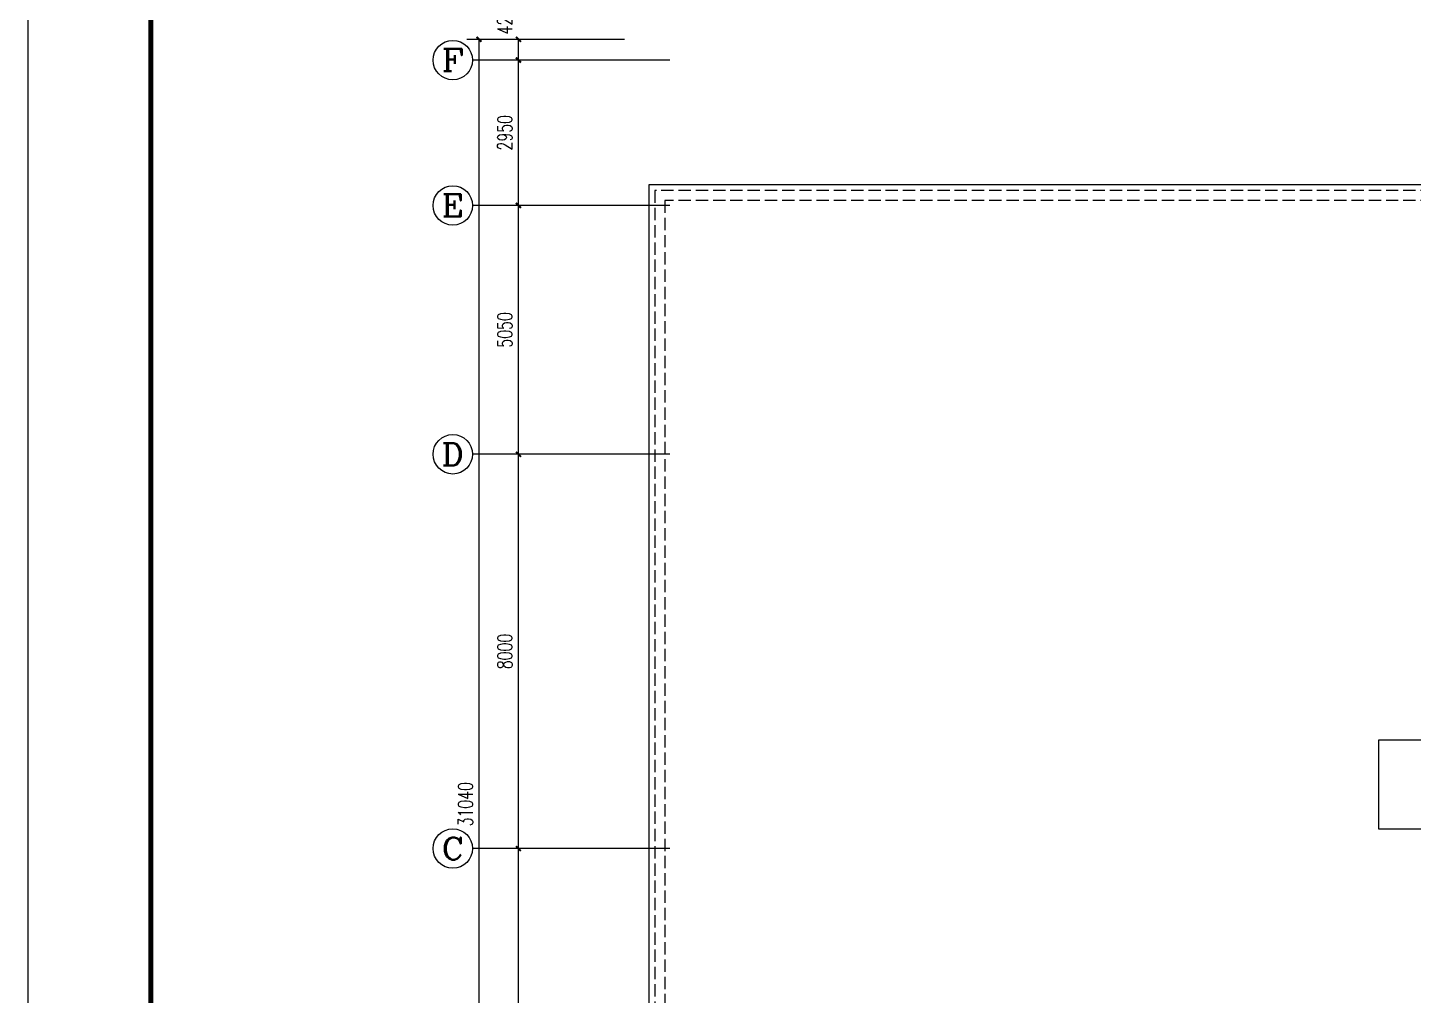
# Model space of a CAD drawing. Extents: x 2430460 to 2514560, y -608375 to -364775.
# Drawn here: x 2430460 to 2458565, y -394475 to -374841 of the extents above; entities that cross this region are included whole.
import ezdxf
from ezdxf.enums import TextEntityAlignment as Align

# ---------------------------------------------------------------- set-up
doc = ezdxf.new("R2010")
doc.units = 0
doc.header["$LTSCALE"] = 1000
doc.header["$MEASUREMENT"] = 0
doc.linetypes.add('DASH', pattern=[0.35, 0.25, -0.1])
for name, color, linetype in [('AXIS', 3, 'Continuous'), ('AXIS_TEXT', 7, 'Continuous'), ('PUB_DIM', 3, 'Continuous'), ('TK', 4, 'Continuous')]:
    doc.layers.add(name, color=color, linetype=linetype)
doc.styles.add('_TCH_AXIS', font='COMPLEX', dxfattribs={"bigfont": 'GBCBIG'})
doc.styles.add('_TCH_DIM_T3', font='SIMPLEX', dxfattribs={"width": 0.705882, "bigfont": 'GBCBIG'})
doc.styles.add('COMPLEX', font='COMPLEX')
doc.styles.add('HZTXT1', font='romans.shx', dxfattribs={"width": 0.7, "bigfont": 'GBHZFS.SHX'})
doc.styles.get("Standard").update_dxf_attribs({"font": 'gbenor.shx', "bigfont": 'gbcbig.shx'})
doc.dimstyles.new('_TCH_ARCH&&100', dxfattribs={"dimtxt": 297.5, "dimasz": 100, "dimexe": 250, "dimexo": 300, "dimgap": 126.25, "dimtad": 1, "dimdec": 0, "dimzin": 0, "dimdsep": 46, "dimtxsty": '_TCH_DIM_T3', "dimblk": 'ARCHTICK', "dimcen": 0.09, "dimclrt": 7, "dimazin": 2, "dimtfac": 1, "dimtdec": 0, "dimtix": 1, "dimtmove": 2, "dimatfit": 3, "dimfxl": 30, "dimtolj": 1, "dimtzin": 0, "dimarcsym": 0})

# ---------------------------------------------------------------- blocks, each defined once
blk = doc.blocks.new('_ArchTick')
at = {"color": 0, "linetype": 'ByBlock', "const_width": 0.4}
blk.add_lwpolyline([(-0.5, -0.5), (0.5, 0.5)], dxfattribs=at)
blk = doc.blocks.new('*D153')
at = {"layer": 'Defpoints', "color": 0, "transparency": 16777216}
for p in [(-48667, 19089), (-47476, 19089), (-47476, -11951)]:
    blk.add_point(p, dxfattribs=at)
at = {"layer": 'PUB_DIM', "color": 0, "lineweight": -2, "transparency": 16777216}
for p, q in [((-47776, 19089), (-48917, 19089)), ((-48667, -11951), (-48667, 19089)), ((-47776, -11951), (-48917, -11951))]:
    blk.add_line(p, q, dxfattribs=at)
at = {"layer": 'PUB_DIM', "color": 0, "lineweight": -2, "transparency": 16777216, "xscale": 100, "yscale": 100, "zscale": 100}
for p, rotation in [((-48667, 19089), 90), ((-48667, -11951), 270)]:
    blk.add_blockref('_ArchTick', p, dxfattribs=dict(at, rotation=rotation))
at = {"layer": 'PUB_DIM', "color": 7, "transparency": 16777216, "insert": (-48942, 3569), "char_height": 297.5, "attachment_point": 5, "rotation": 90, "style": '_TCH_DIM_T3'}
blk.add_mtext('\\A1;31040', dxfattribs=at)
blk = doc.blocks.new('*D154')
at = {"layer": 'Defpoints', "color": 0, "transparency": 16777216}
for p in [(-47867, 19089), (-45419, 19089), (-45419, 18669)]:
    blk.add_point(p, dxfattribs=at)
at = {"layer": 'PUB_DIM', "color": 0, "lineweight": -2, "transparency": 16777216}
for p, q in [((-45719, 19089), (-48117, 19089)), ((-47867, 18669), (-47867, 19089)), ((-45719, 18669), (-48117, 18669))]:
    blk.add_line(p, q, dxfattribs=at)
at = {"layer": 'PUB_DIM', "color": 0, "lineweight": -2, "transparency": 16777216, "xscale": 100, "yscale": 100, "zscale": 100}
for p, rotation in [((-47867, 19089), 90), ((-47867, 18669), 270)]:
    blk.add_blockref('_ArchTick', p, dxfattribs=dict(at, rotation=rotation))
at = {"layer": 'PUB_DIM', "color": 7, "transparency": 16777216, "insert": (-48142, 19459), "char_height": 297.5, "attachment_point": 5, "rotation": 90, "style": '_TCH_DIM_T3'}
blk.add_mtext('\\A1;420', dxfattribs=at)
blk = doc.blocks.new('*D155')
at = {"layer": 'Defpoints', "color": 0, "transparency": 16777216}
for p in [(-47867, 18669), (-45419, 18669), (-45419, 15719)]:
    blk.add_point(p, dxfattribs=at)
at = {"layer": 'PUB_DIM', "color": 0, "lineweight": -2, "transparency": 16777216}
for p, q in [((-45719, 18669), (-48117, 18669)), ((-47867, 15719), (-47867, 18669)), ((-45719, 15719), (-48117, 15719))]:
    blk.add_line(p, q, dxfattribs=at)
at = {"layer": 'PUB_DIM', "color": 0, "lineweight": -2, "transparency": 16777216, "xscale": 100, "yscale": 100, "zscale": 100}
for p, rotation in [((-47867, 18669), 90), ((-47867, 15719), 270)]:
    blk.add_blockref('_ArchTick', p, dxfattribs=dict(at, rotation=rotation))
at = {"layer": 'PUB_DIM', "color": 7, "transparency": 16777216, "insert": (-48142, 17194), "char_height": 297.5, "attachment_point": 5, "rotation": 90, "style": '_TCH_DIM_T3'}
blk.add_mtext('\\A1;2950', dxfattribs=at)
blk = doc.blocks.new('*D156')
at = {"layer": 'Defpoints', "color": 0, "transparency": 16777216}
for p in [(-47867, 15719), (-45419, 15719), (-45419, 10669)]:
    blk.add_point(p, dxfattribs=at)
at = {"layer": 'PUB_DIM', "color": 0, "lineweight": -2, "transparency": 16777216}
for p, q in [((-45719, 15719), (-48117, 15719)), ((-47867, 10669), (-47867, 15719)), ((-45719, 10669), (-48117, 10669))]:
    blk.add_line(p, q, dxfattribs=at)
at = {"layer": 'PUB_DIM', "color": 0, "lineweight": -2, "transparency": 16777216, "xscale": 100, "yscale": 100, "zscale": 100}
for p, rotation in [((-47867, 15719), 90), ((-47867, 10669), 270)]:
    blk.add_blockref('_ArchTick', p, dxfattribs=dict(at, rotation=rotation))
at = {"layer": 'PUB_DIM', "color": 7, "transparency": 16777216, "insert": (-48142, 13194), "char_height": 297.5, "attachment_point": 5, "rotation": 90, "style": '_TCH_DIM_T3'}
blk.add_mtext('\\A1;5050', dxfattribs=at)
blk = doc.blocks.new('*D157')
at = {"layer": 'Defpoints', "color": 0, "transparency": 16777216}
for p in [(-47867, 10669), (-45419, 10669), (-45419, 2669)]:
    blk.add_point(p, dxfattribs=at)
at = {"layer": 'PUB_DIM', "color": 0, "lineweight": -2, "transparency": 16777216}
for p, q in [((-45719, 10669), (-48117, 10669)), ((-47867, 2669), (-47867, 10669)), ((-45719, 2669), (-48117, 2669))]:
    blk.add_line(p, q, dxfattribs=at)
at = {"layer": 'PUB_DIM', "color": 0, "lineweight": -2, "transparency": 16777216, "xscale": 100, "yscale": 100, "zscale": 100}
for p, rotation in [((-47867, 10669), 90), ((-47867, 2669), 270)]:
    blk.add_blockref('_ArchTick', p, dxfattribs=dict(at, rotation=rotation))
at = {"layer": 'PUB_DIM', "color": 7, "transparency": 16777216, "insert": (-48142, 6669), "char_height": 297.5, "attachment_point": 5, "rotation": 90, "style": '_TCH_DIM_T3'}
blk.add_mtext('\\A1;8000', dxfattribs=at)
blk = doc.blocks.new('*D158')
at = {"layer": 'Defpoints', "color": 0, "transparency": 16777216}
for p in [(-47867, 2669), (-45419, 2669), (-45419, -5331)]:
    blk.add_point(p, dxfattribs=at)
at = {"layer": 'PUB_DIM', "color": 0, "lineweight": -2, "transparency": 16777216}
for p, q in [((-45719, 2669), (-48117, 2669)), ((-47867, -5331), (-47867, 2669)), ((-45719, -5331), (-48117, -5331))]:
    blk.add_line(p, q, dxfattribs=at)
at = {"layer": 'PUB_DIM', "color": 0, "lineweight": -2, "transparency": 16777216, "xscale": 100, "yscale": 100, "zscale": 100}
for p, rotation in [((-47867, 2669), 90), ((-47867, -5331), 270)]:
    blk.add_blockref('_ArchTick', p, dxfattribs=dict(at, rotation=rotation))
at = {"layer": 'PUB_DIM', "color": 7, "transparency": 16777216, "insert": (-48142, -1331), "char_height": 297.5, "attachment_point": 5, "rotation": 90, "style": '_TCH_DIM_T3'}
blk.add_mtext('\\A1;8000', dxfattribs=at)
blk = doc.blocks.new('*D264')
at = {"layer": 'Defpoints', "color": 0, "transparency": 16777216}
for p in [(-48667, 19089), (-47476, 19089), (-47476, -11951)]:
    blk.add_point(p, dxfattribs=at)
at = {"layer": 'PUB_DIM', "color": 0, "lineweight": -2, "transparency": 16777216}
for p, q in [((-47776, 19089), (-48917, 19089)), ((-48667, -11951), (-48667, 19089)), ((-47776, -11951), (-48917, -11951))]:
    blk.add_line(p, q, dxfattribs=at)
at = {"layer": 'PUB_DIM', "color": 0, "lineweight": -2, "transparency": 16777216, "xscale": 100, "yscale": 100, "zscale": 100}
for p, rotation in [((-48667, 19089), 90), ((-48667, -11951), 270)]:
    blk.add_blockref('_ArchTick', p, dxfattribs=dict(at, rotation=rotation))
at = {"layer": 'PUB_DIM', "color": 7, "transparency": 16777216, "insert": (-48942, 3569), "char_height": 297.5, "attachment_point": 5, "rotation": 90, "style": '_TCH_DIM_T3'}
blk.add_mtext('\\A1;31040', dxfattribs=at)
blk = doc.blocks.new('*D265')
at = {"layer": 'Defpoints', "color": 0, "transparency": 16777216}
for p in [(-47867, 19089), (-45419, 19089), (-45419, 18669)]:
    blk.add_point(p, dxfattribs=at)
at = {"layer": 'PUB_DIM', "color": 0, "lineweight": -2, "transparency": 16777216}
for p, q in [((-45719, 19089), (-48117, 19089)), ((-47867, 18669), (-47867, 19089)), ((-45719, 18669), (-48117, 18669))]:
    blk.add_line(p, q, dxfattribs=at)
at = {"layer": 'PUB_DIM', "color": 0, "lineweight": -2, "transparency": 16777216, "xscale": 100, "yscale": 100, "zscale": 100}
for p, rotation in [((-47867, 19089), 90), ((-47867, 18669), 270)]:
    blk.add_blockref('_ArchTick', p, dxfattribs=dict(at, rotation=rotation))
at = {"layer": 'PUB_DIM', "color": 7, "transparency": 16777216, "insert": (-48142, 19459), "char_height": 297.5, "attachment_point": 5, "rotation": 90, "style": '_TCH_DIM_T3'}
blk.add_mtext('\\A1;420', dxfattribs=at)
blk = doc.blocks.new('*D266')
at = {"layer": 'Defpoints', "color": 0, "transparency": 16777216}
for p in [(-47867, 18669), (-45419, 18669), (-45419, 15719)]:
    blk.add_point(p, dxfattribs=at)
at = {"layer": 'PUB_DIM', "color": 0, "lineweight": -2, "transparency": 16777216}
for p, q in [((-45719, 18669), (-48117, 18669)), ((-47867, 15719), (-47867, 18669)), ((-45719, 15719), (-48117, 15719))]:
    blk.add_line(p, q, dxfattribs=at)
at = {"layer": 'PUB_DIM', "color": 0, "lineweight": -2, "transparency": 16777216, "xscale": 100, "yscale": 100, "zscale": 100}
for p, rotation in [((-47867, 18669), 90), ((-47867, 15719), 270)]:
    blk.add_blockref('_ArchTick', p, dxfattribs=dict(at, rotation=rotation))
at = {"layer": 'PUB_DIM', "color": 7, "transparency": 16777216, "insert": (-48142, 17194), "char_height": 297.5, "attachment_point": 5, "rotation": 90, "style": '_TCH_DIM_T3'}
blk.add_mtext('\\A1;2950', dxfattribs=at)
blk = doc.blocks.new('*D267')
at = {"layer": 'Defpoints', "color": 0, "transparency": 16777216}
for p in [(-47867, 15719), (-45419, 15719), (-45419, 10669)]:
    blk.add_point(p, dxfattribs=at)
at = {"layer": 'PUB_DIM', "color": 0, "lineweight": -2, "transparency": 16777216}
for p, q in [((-45719, 15719), (-48117, 15719)), ((-47867, 10669), (-47867, 15719)), ((-45719, 10669), (-48117, 10669))]:
    blk.add_line(p, q, dxfattribs=at)
at = {"layer": 'PUB_DIM', "color": 0, "lineweight": -2, "transparency": 16777216, "xscale": 100, "yscale": 100, "zscale": 100}
for p, rotation in [((-47867, 15719), 90), ((-47867, 10669), 270)]:
    blk.add_blockref('_ArchTick', p, dxfattribs=dict(at, rotation=rotation))
at = {"layer": 'PUB_DIM', "color": 7, "transparency": 16777216, "insert": (-48142, 13194), "char_height": 297.5, "attachment_point": 5, "rotation": 90, "style": '_TCH_DIM_T3'}
blk.add_mtext('\\A1;5050', dxfattribs=at)
blk = doc.blocks.new('*D268')
at = {"layer": 'Defpoints', "color": 0, "transparency": 16777216}
for p in [(-47867, 10669), (-45419, 10669), (-45419, 2669)]:
    blk.add_point(p, dxfattribs=at)
at = {"layer": 'PUB_DIM', "color": 0, "lineweight": -2, "transparency": 16777216}
for p, q in [((-45719, 10669), (-48117, 10669)), ((-47867, 2669), (-47867, 10669)), ((-45719, 2669), (-48117, 2669))]:
    blk.add_line(p, q, dxfattribs=at)
at = {"layer": 'PUB_DIM', "color": 0, "lineweight": -2, "transparency": 16777216, "xscale": 100, "yscale": 100, "zscale": 100}
for p, rotation in [((-47867, 10669), 90), ((-47867, 2669), 270)]:
    blk.add_blockref('_ArchTick', p, dxfattribs=dict(at, rotation=rotation))
at = {"layer": 'PUB_DIM', "color": 7, "transparency": 16777216, "insert": (-48142, 6669), "char_height": 297.5, "attachment_point": 5, "rotation": 90, "style": '_TCH_DIM_T3'}
blk.add_mtext('\\A1;8000', dxfattribs=at)
blk = doc.blocks.new('*D269')
at = {"layer": 'Defpoints', "color": 0, "transparency": 16777216}
for p in [(-47867, 2669), (-45419, 2669), (-45419, -5331)]:
    blk.add_point(p, dxfattribs=at)
at = {"layer": 'PUB_DIM', "color": 0, "lineweight": -2, "transparency": 16777216}
for p, q in [((-45719, 2669), (-48117, 2669)), ((-47867, -5331), (-47867, 2669)), ((-45719, -5331), (-48117, -5331))]:
    blk.add_line(p, q, dxfattribs=at)
at = {"layer": 'PUB_DIM', "color": 0, "lineweight": -2, "transparency": 16777216, "xscale": 100, "yscale": 100, "zscale": 100}
for p, rotation in [((-47867, 2669), 90), ((-47867, -5331), 270)]:
    blk.add_blockref('_ArchTick', p, dxfattribs=dict(at, rotation=rotation))
at = {"layer": 'PUB_DIM', "color": 7, "transparency": 16777216, "insert": (-48142, -1331), "char_height": 297.5, "attachment_point": 5, "rotation": 90, "style": '_TCH_DIM_T3'}
blk.add_mtext('\\A1;8000', dxfattribs=at)
blk = doc.blocks.new('*D375')
at = {"layer": 'Defpoints', "color": 0, "transparency": 16777216}
for p in [(-48667, 19089), (-47476, 19089), (-47476, -11951)]:
    blk.add_point(p, dxfattribs=at)
at = {"layer": 'PUB_DIM', "color": 0, "lineweight": -2, "transparency": 16777216}
for p, q in [((-47776, 19089), (-48917, 19089)), ((-48667, -11951), (-48667, 19089)), ((-47776, -11951), (-48917, -11951))]:
    blk.add_line(p, q, dxfattribs=at)
at = {"layer": 'PUB_DIM', "color": 0, "lineweight": -2, "transparency": 16777216, "xscale": 100, "yscale": 100, "zscale": 100}
for p, rotation in [((-48667, 19089), 90), ((-48667, -11951), 270)]:
    blk.add_blockref('_ArchTick', p, dxfattribs=dict(at, rotation=rotation))
at = {"layer": 'PUB_DIM', "color": 7, "transparency": 16777216, "insert": (-48942, 3569), "char_height": 297.5, "attachment_point": 5, "rotation": 90, "style": '_TCH_DIM_T3'}
blk.add_mtext('\\A1;31040', dxfattribs=at)
blk = doc.blocks.new('*D376')
at = {"layer": 'Defpoints', "color": 0, "transparency": 16777216}
for p in [(-47867, 19089), (-45419, 19089), (-45419, 18669)]:
    blk.add_point(p, dxfattribs=at)
at = {"layer": 'PUB_DIM', "color": 0, "lineweight": -2, "transparency": 16777216}
for p, q in [((-45719, 19089), (-48117, 19089)), ((-47867, 18669), (-47867, 19089)), ((-45719, 18669), (-48117, 18669))]:
    blk.add_line(p, q, dxfattribs=at)
at = {"layer": 'PUB_DIM', "color": 0, "lineweight": -2, "transparency": 16777216, "xscale": 100, "yscale": 100, "zscale": 100}
for p, rotation in [((-47867, 19089), 90), ((-47867, 18669), 270)]:
    blk.add_blockref('_ArchTick', p, dxfattribs=dict(at, rotation=rotation))
at = {"layer": 'PUB_DIM', "color": 7, "transparency": 16777216, "insert": (-48142, 19459), "char_height": 297.5, "attachment_point": 5, "rotation": 90, "style": '_TCH_DIM_T3'}
blk.add_mtext('\\A1;420', dxfattribs=at)
blk = doc.blocks.new('*D377')
at = {"layer": 'Defpoints', "color": 0, "transparency": 16777216}
for p in [(-47867, 18669), (-45419, 18669), (-45419, 15719)]:
    blk.add_point(p, dxfattribs=at)
at = {"layer": 'PUB_DIM', "color": 0, "lineweight": -2, "transparency": 16777216}
for p, q in [((-45719, 18669), (-48117, 18669)), ((-47867, 15719), (-47867, 18669)), ((-45719, 15719), (-48117, 15719))]:
    blk.add_line(p, q, dxfattribs=at)
at = {"layer": 'PUB_DIM', "color": 0, "lineweight": -2, "transparency": 16777216, "xscale": 100, "yscale": 100, "zscale": 100}
for p, rotation in [((-47867, 18669), 90), ((-47867, 15719), 270)]:
    blk.add_blockref('_ArchTick', p, dxfattribs=dict(at, rotation=rotation))
at = {"layer": 'PUB_DIM', "color": 7, "transparency": 16777216, "insert": (-48142, 17194), "char_height": 297.5, "attachment_point": 5, "rotation": 90, "style": '_TCH_DIM_T3'}
blk.add_mtext('\\A1;2950', dxfattribs=at)
blk = doc.blocks.new('*D378')
at = {"layer": 'Defpoints', "color": 0, "transparency": 16777216}
for p in [(-47867, 15719), (-45419, 15719), (-45419, 10669)]:
    blk.add_point(p, dxfattribs=at)
at = {"layer": 'PUB_DIM', "color": 0, "lineweight": -2, "transparency": 16777216}
for p, q in [((-45719, 15719), (-48117, 15719)), ((-47867, 10669), (-47867, 15719)), ((-45719, 10669), (-48117, 10669))]:
    blk.add_line(p, q, dxfattribs=at)
at = {"layer": 'PUB_DIM', "color": 0, "lineweight": -2, "transparency": 16777216, "xscale": 100, "yscale": 100, "zscale": 100}
for p, rotation in [((-47867, 15719), 90), ((-47867, 10669), 270)]:
    blk.add_blockref('_ArchTick', p, dxfattribs=dict(at, rotation=rotation))
at = {"layer": 'PUB_DIM', "color": 7, "transparency": 16777216, "insert": (-48142, 13194), "char_height": 297.5, "attachment_point": 5, "rotation": 90, "style": '_TCH_DIM_T3'}
blk.add_mtext('\\A1;5050', dxfattribs=at)
blk = doc.blocks.new('*D379')
at = {"layer": 'Defpoints', "color": 0, "transparency": 16777216}
for p in [(-47867, 10669), (-45419, 10669), (-45419, 2669)]:
    blk.add_point(p, dxfattribs=at)
at = {"layer": 'PUB_DIM', "color": 0, "lineweight": -2, "transparency": 16777216}
for p, q in [((-45719, 10669), (-48117, 10669)), ((-47867, 2669), (-47867, 10669)), ((-45719, 2669), (-48117, 2669))]:
    blk.add_line(p, q, dxfattribs=at)
at = {"layer": 'PUB_DIM', "color": 0, "lineweight": -2, "transparency": 16777216, "xscale": 100, "yscale": 100, "zscale": 100}
for p, rotation in [((-47867, 10669), 90), ((-47867, 2669), 270)]:
    blk.add_blockref('_ArchTick', p, dxfattribs=dict(at, rotation=rotation))
at = {"layer": 'PUB_DIM', "color": 7, "transparency": 16777216, "insert": (-48142, 6669), "char_height": 297.5, "attachment_point": 5, "rotation": 90, "style": '_TCH_DIM_T3'}
blk.add_mtext('\\A1;8000', dxfattribs=at)
blk = doc.blocks.new('*D380')
at = {"layer": 'Defpoints', "color": 0, "transparency": 16777216}
for p in [(-47867, 2669), (-45419, 2669), (-45419, -5331)]:
    blk.add_point(p, dxfattribs=at)
at = {"layer": 'PUB_DIM', "color": 0, "lineweight": -2, "transparency": 16777216}
for p, q in [((-45719, 2669), (-48117, 2669)), ((-47867, -5331), (-47867, 2669)), ((-45719, -5331), (-48117, -5331))]:
    blk.add_line(p, q, dxfattribs=at)
at = {"layer": 'PUB_DIM', "color": 0, "lineweight": -2, "transparency": 16777216, "xscale": 100, "yscale": 100, "zscale": 100}
for p, rotation in [((-47867, 2669), 90), ((-47867, -5331), 270)]:
    blk.add_blockref('_ArchTick', p, dxfattribs=dict(at, rotation=rotation))
at = {"layer": 'PUB_DIM', "color": 7, "transparency": 16777216, "insert": (-48142, -1331), "char_height": 297.5, "attachment_point": 5, "rotation": 90, "style": '_TCH_DIM_T3'}
blk.add_mtext('\\A1;8000', dxfattribs=at)
blk = doc.blocks.new('_AXISO')
blk.add_circle((0, 0), 0.5)
at = {"layer": 'AXIS_TEXT', "style": 'COMPLEX', "width": 1.041667}
blk.add_attdef('A', text='', height=0.56, dxfattribs=at).set_placement((-0.25, -0.28), (0.25, -0.28), align=Align.FIT)
blk = doc.blocks.new('*D412')
at = {"layer": 'Defpoints', "color": 0, "transparency": 16777216}
for p in [(-48667, 19089), (-47476, 19089), (-47476, -11951)]:
    blk.add_point(p, dxfattribs=at)
at = {"layer": 'PUB_DIM', "color": 0, "lineweight": -2, "transparency": 16777216}
for p, q in [((-47776, 19089), (-48917, 19089)), ((-48667, -11951), (-48667, 19089)), ((-47776, -11951), (-48917, -11951))]:
    blk.add_line(p, q, dxfattribs=at)
at = {"layer": 'PUB_DIM', "color": 0, "lineweight": -2, "transparency": 16777216, "xscale": 100, "yscale": 100, "zscale": 100}
for p, rotation in [((-48667, 19089), 90), ((-48667, -11951), 270)]:
    blk.add_blockref('_ArchTick', p, dxfattribs=dict(at, rotation=rotation))
at = {"layer": 'PUB_DIM', "color": 7, "transparency": 16777216, "insert": (-48942, 3569), "char_height": 297.5, "attachment_point": 5, "rotation": 90, "style": '_TCH_DIM_T3'}
blk.add_mtext('\\A1;31040', dxfattribs=at)
blk = doc.blocks.new('*D413')
at = {"layer": 'Defpoints', "color": 0, "transparency": 16777216}
for p in [(-47867, 19089), (-45419, 19089), (-45419, 18669)]:
    blk.add_point(p, dxfattribs=at)
at = {"layer": 'PUB_DIM', "color": 0, "lineweight": -2, "transparency": 16777216}
for p, q in [((-45719, 19089), (-48117, 19089)), ((-47867, 18669), (-47867, 19089)), ((-45719, 18669), (-48117, 18669))]:
    blk.add_line(p, q, dxfattribs=at)
at = {"layer": 'PUB_DIM', "color": 0, "lineweight": -2, "transparency": 16777216, "xscale": 100, "yscale": 100, "zscale": 100}
for p, rotation in [((-47867, 19089), 90), ((-47867, 18669), 270)]:
    blk.add_blockref('_ArchTick', p, dxfattribs=dict(at, rotation=rotation))
at = {"layer": 'PUB_DIM', "color": 7, "transparency": 16777216, "insert": (-48142, 19459), "char_height": 297.5, "attachment_point": 5, "rotation": 90, "style": '_TCH_DIM_T3'}
blk.add_mtext('\\A1;420', dxfattribs=at)
blk = doc.blocks.new('*D414')
at = {"layer": 'Defpoints', "color": 0, "transparency": 16777216}
for p in [(-47867, 18669), (-45419, 18669), (-45419, 15719)]:
    blk.add_point(p, dxfattribs=at)
at = {"layer": 'PUB_DIM', "color": 0, "lineweight": -2, "transparency": 16777216}
for p, q in [((-45719, 18669), (-48117, 18669)), ((-47867, 15719), (-47867, 18669)), ((-45719, 15719), (-48117, 15719))]:
    blk.add_line(p, q, dxfattribs=at)
at = {"layer": 'PUB_DIM', "color": 0, "lineweight": -2, "transparency": 16777216, "xscale": 100, "yscale": 100, "zscale": 100}
for p, rotation in [((-47867, 18669), 90), ((-47867, 15719), 270)]:
    blk.add_blockref('_ArchTick', p, dxfattribs=dict(at, rotation=rotation))
at = {"layer": 'PUB_DIM', "color": 7, "transparency": 16777216, "insert": (-48142, 17194), "char_height": 297.5, "attachment_point": 5, "rotation": 90, "style": '_TCH_DIM_T3'}
blk.add_mtext('\\A1;2950', dxfattribs=at)
blk = doc.blocks.new('*D415')
at = {"layer": 'Defpoints', "color": 0, "transparency": 16777216}
for p in [(-47867, 15719), (-45419, 15719), (-45419, 10669)]:
    blk.add_point(p, dxfattribs=at)
at = {"layer": 'PUB_DIM', "color": 0, "lineweight": -2, "transparency": 16777216}
for p, q in [((-45719, 15719), (-48117, 15719)), ((-47867, 10669), (-47867, 15719)), ((-45719, 10669), (-48117, 10669))]:
    blk.add_line(p, q, dxfattribs=at)
at = {"layer": 'PUB_DIM', "color": 0, "lineweight": -2, "transparency": 16777216, "xscale": 100, "yscale": 100, "zscale": 100}
for p, rotation in [((-47867, 15719), 90), ((-47867, 10669), 270)]:
    blk.add_blockref('_ArchTick', p, dxfattribs=dict(at, rotation=rotation))
at = {"layer": 'PUB_DIM', "color": 7, "transparency": 16777216, "insert": (-48142, 13194), "char_height": 297.5, "attachment_point": 5, "rotation": 90, "style": '_TCH_DIM_T3'}
blk.add_mtext('\\A1;5050', dxfattribs=at)
blk = doc.blocks.new('*D416')
at = {"layer": 'Defpoints', "color": 0, "transparency": 16777216}
for p in [(-47867, 10669), (-45419, 10669), (-45419, 2669)]:
    blk.add_point(p, dxfattribs=at)
at = {"layer": 'PUB_DIM', "color": 0, "lineweight": -2, "transparency": 16777216}
for p, q in [((-45719, 10669), (-48117, 10669)), ((-47867, 2669), (-47867, 10669)), ((-45719, 2669), (-48117, 2669))]:
    blk.add_line(p, q, dxfattribs=at)
at = {"layer": 'PUB_DIM', "color": 0, "lineweight": -2, "transparency": 16777216, "xscale": 100, "yscale": 100, "zscale": 100}
for p, rotation in [((-47867, 10669), 90), ((-47867, 2669), 270)]:
    blk.add_blockref('_ArchTick', p, dxfattribs=dict(at, rotation=rotation))
at = {"layer": 'PUB_DIM', "color": 7, "transparency": 16777216, "insert": (-48142, 6669), "char_height": 297.5, "attachment_point": 5, "rotation": 90, "style": '_TCH_DIM_T3'}
blk.add_mtext('\\A1;8000', dxfattribs=at)
blk = doc.blocks.new('*D417')
at = {"layer": 'Defpoints', "color": 0, "transparency": 16777216}
for p in [(-47867, 2669), (-45419, 2669), (-45419, -5331)]:
    blk.add_point(p, dxfattribs=at)
at = {"layer": 'PUB_DIM', "color": 0, "lineweight": -2, "transparency": 16777216}
for p, q in [((-45719, 2669), (-48117, 2669)), ((-47867, -5331), (-47867, 2669)), ((-45719, -5331), (-48117, -5331))]:
    blk.add_line(p, q, dxfattribs=at)
at = {"layer": 'PUB_DIM', "color": 0, "lineweight": -2, "transparency": 16777216, "xscale": 100, "yscale": 100, "zscale": 100}
for p, rotation in [((-47867, 2669), 90), ((-47867, -5331), 270)]:
    blk.add_blockref('_ArchTick', p, dxfattribs=dict(at, rotation=rotation))
at = {"layer": 'PUB_DIM', "color": 7, "transparency": 16777216, "insert": (-48142, -1331), "char_height": 297.5, "attachment_point": 5, "rotation": 90, "style": '_TCH_DIM_T3'}
blk.add_mtext('\\A1;8000', dxfattribs=at)
blk = doc.blocks.new('*U544')
at = {"color": 3}
blk.add_lwpolyline([(-84100, 0), (0, 0), (0, 59400), (-84100, 59400)], close=True, dxfattribs=at)
at = {"color": 3, "const_width": 100}
blk.add_lwpolyline([(-81600, 1000), (-1000, 1000), (-1000, 58400), (-81600, 58400)], close=True, dxfattribs=at)
at = {"layer": 'TK', "color": 4, "style": 'HZTXT1'}
for tag, height, width, p in [('项目负责1', 400, 0.6, (-4500, 19196)), ('项目负责2', 400, 0.6, (-4500, 18296)), ('专责', 400, 0.6, (-4500, 17396)), ('审定', 400, 0.6, (-4500, 16496)), ('审核', 400, 0.6, (-4500, 15596)), ('校对', 400, 0.6, (-4500, 14696)), ('设计', 400, 0.6, (-4500, 13796)), ('绘图', 400, 0.6, (-4500, 12896)), ('建设单位', 450, 0.6, (-4500, 11050)), ('工号', 400, 0.5, (-5501, 3507)), ('版次', 400, 0.7, (-2138, 3498)), ('阶段', 400, 0.7, (-2138, 2498)), ('比例', 400, 0.7, (-5491, 1513)), ('日期', 400, 0.7, (-2138, 1498))]:
    blk.add_attdef(tag, text='', height=height, dxfattribs=dict(at, width=width)).set_placement(p, align=Align.MIDDLE)
at = {"layer": 'TK', "color": 1, "lineweight": -3, "style": 'HZTXT1', "width": 0.6}
blk.add_attdef('工程名称', text='', height=450, dxfattribs=at).set_placement((-4500, 9050), align=Align.MIDDLE)
at = {"layer": 'TK', "color": 4, "lineweight": -3, "style": 'HZTXT1', "width": 0.6}
blk.add_attdef('子项名称', text='', height=450, dxfattribs=at).set_placement((-4500, 7050), align=Align.MIDDLE)
at = {"layer": 'TK', "color": 1, "lineweight": -3, "width": 0.6, "flags": 104}
blk.add_attdef('图名', text='', height=400, dxfattribs=at).set_placement((-4558, 4958), align=Align.MIDDLE_CENTER)
at = {"layer": 'TK', "color": 1, "style": 'HZTXT1', "width": 0.7}
blk.add_attdef('图号', text='', height=400, dxfattribs=at).set_placement((-5491, 2513), align=Align.MIDDLE)
blk = doc.blocks.new('A$C7281566F')
for points in [[(-29319.5, 16139.4), (-45219.5, 16139.4), (-45219.5, -11750.6), (-4379.5, -11750.6), (-4379.5, -5750.6)], [(-29319.5, 4869.4), (-30419.5, 4869.4), (-30419.5, 3069.4), (-29219.5, 3069.4)]]:
    blk.add_lwpolyline(points)
at = {"color": 2, "linetype": 'DASH'}
for points in [[(-29319.5, 16019.4), (-45099.5, 16019.4), (-45099.5, -11630.6), (-4499.5, -11630.6), (-4499.5, -5750.6)], [(-29319.5, 15819.4), (-44899.5, 15819.4), (-44899.5, -11430.6), (-4699.5, -11430.6), (-4699.5, -5750.6)]]:
    blk.add_lwpolyline(points, dxfattribs=at)
at = {"layer": 'AXIS'}
for p, q in [((-44799.5, 18669.4), (-48799.5, 18669.4)), ((-44799.5, 15719.4), (-48799.5, 15719.4)), ((-44799.5, 10669.4), (-48799.5, 10669.4)), ((-44799.5, 2669.4), (-48799.5, 2669.4))]:
    blk.add_line(p, q, dxfattribs=at)
ref = blk.add_blockref('_AXISO', (-49199.5, 18669.4), dxfattribs=dict(at, xscale=800, yscale=800, zscale=800))
ref.add_attrib('A', 'F', dxfattribs={"layer": 'AXIS_TEXT', "height": 452.5, "style": '_TCH_AXIS', "width": 1.3125}).set_placement((-49425.7, 18443.1), (-48973.2, 18443.1), align=Align.FIT)
ref = blk.add_blockref('_AXISO', (-49199.5, 15719.4), dxfattribs=dict(at, xscale=800, yscale=800, zscale=800))
ref.add_attrib('A', 'E', dxfattribs={"layer": 'AXIS_TEXT', "height": 452.5, "style": '_TCH_AXIS', "width": 1.3125}).set_placement((-49425.7, 15493.1), (-48973.2, 15493.1), align=Align.FIT)
ref = blk.add_blockref('_AXISO', (-49199.5, 10669.4), dxfattribs=dict(at, xscale=800, yscale=800, zscale=800))
ref.add_attrib('A', 'D', dxfattribs={"layer": 'AXIS_TEXT', "height": 452.5, "style": '_TCH_AXIS', "width": 1.235294}).set_placement((-49425.7, 10443.1), (-48973.2, 10443.1), align=Align.FIT)
ref = blk.add_blockref('_AXISO', (-49199.5, 2669.4), dxfattribs=dict(at, xscale=800, yscale=800, zscale=800))
ref.add_attrib('A', 'C', dxfattribs={"layer": 'AXIS_TEXT', "height": 452.5, "style": '_TCH_AXIS', "width": 1.4}).set_placement((-49425.7, 2443.1), (-48973.2, 2443.1), align=Align.FIT)
at = {"layer": 'PUB_DIM'}
for picture in ['*D154', '*D265', '*D376', '*D413']:
    dim = blk.add_linear_dim(base=(-47866.9, 19089.4), p1=(-45419.5, 18669.4), p2=(-45419.5, 19089.4), angle=90, dimstyle='_TCH_ARCH&&100', dxfattribs=at)
    dim.commit()
    dim.dimension.update_dxf_attribs({"geometry": picture, "text_midpoint": (-48141.9, 19459.4), "dimtype": 129})
for p1, p2, distance, picture, middle in [((-47475.8, -11950.6), (-47475.8, 19089.4), 1190.9, '*D153', (-48941.7, 3569.4)), ((-47475.8, -11950.6), (-47475.8, 19089.4), 1190.9, '*D264', (-48941.7, 3569.4)), ((-47475.8, -11950.6), (-47475.8, 19089.4), 1190.9, '*D375', (-48941.7, 3569.4)), ((-47475.8, -11950.6), (-47475.8, 19089.4), 1190.9, '*D412', (-48941.7, 3569.4)), ((-45419.5, 15719.4), (-45419.5, 18669.4), 2447.4, '*D155', (-48141.9, 17194.4)), ((-45419.5, 15719.4), (-45419.5, 18669.4), 2447.4, '*D266', (-48141.9, 17194.4)), ((-45419.5, 15719.4), (-45419.5, 18669.4), 2447.4, '*D377', (-48141.9, 17194.4)), ((-45419.5, 15719.4), (-45419.5, 18669.4), 2447.4, '*D414', (-48141.9, 17194.4)), ((-45419.5, 10669.4), (-45419.5, 15719.4), 2447.4, '*D156', (-48141.9, 13194.4)), ((-45419.5, 10669.4), (-45419.5, 15719.4), 2447.4, '*D267', (-48141.9, 13194.4)), ((-45419.5, 10669.4), (-45419.5, 15719.4), 2447.4, '*D378', (-48141.9, 13194.4)), ((-45419.5, 10669.4), (-45419.5, 15719.4), 2447.4, '*D415', (-48141.9, 13194.4)), ((-45419.5, 2669.4), (-45419.5, 10669.4), 2447.4, '*D157', (-48141.9, 6669.4)), ((-45419.5, 2669.4), (-45419.5, 10669.4), 2447.4, '*D268', (-48141.9, 6669.4)), ((-45419.5, 2669.4), (-45419.5, 10669.4), 2447.4, '*D379', (-48141.9, 6669.4)), ((-45419.5, 2669.4), (-45419.5, 10669.4), 2447.4, '*D416', (-48141.9, 6669.4)), ((-45419.5, -5330.6), (-45419.5, 2669.4), 2447.4, '*D158', (-48141.9, -1330.6)), ((-45419.5, -5330.6), (-45419.5, 2669.4), 2447.4, '*D269', (-48141.9, -1330.6)), ((-45419.5, -5330.6), (-45419.5, 2669.4), 2447.4, '*D380', (-48141.9, -1330.6)), ((-45419.5, -5330.6), (-45419.5, 2669.4), 2447.4, '*D417', (-48141.9, -1330.6))]:
    dim = blk.add_aligned_dim(p1=p1, p2=p2, distance=distance, dimstyle='_TCH_ARCH&&100', dxfattribs=at)
    dim.commit()
    dim.dimension.update_dxf_attribs({"geometry": picture, "text_midpoint": middle})

msp = doc.modelspace()

# ---------------------------------------------------------------- block references
for name, p in [('*U544', (2514560.4, -424174.9)), ('A$C7281566F', (2488281.5, -394167.1))]:
    msp.add_blockref(name, p)

doc.saveas('drawing.dxf')
